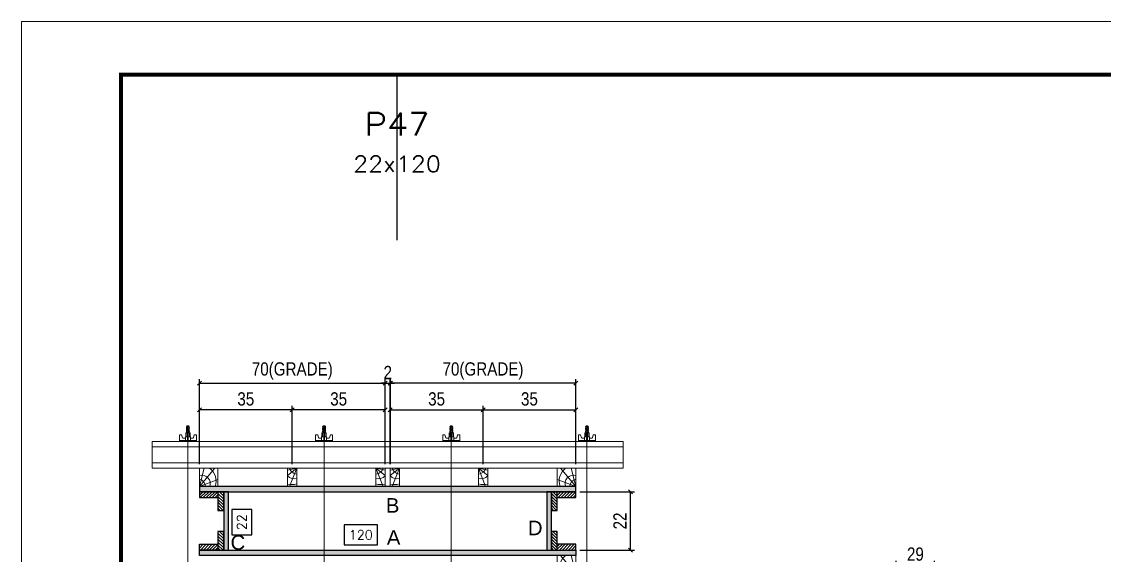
# Model space of a CAD drawing. Extents: x 14400 to 20667, y -21631 to 6985.
# Drawn here: x 19182 to 19999, y 839 to 1242 of the extents above; entities that cross this region are included whole.
import ezdxf
from ezdxf.enums import TextEntityAlignment as Align

# ---------------------------------------------------------------- set-up
doc = ezdxf.new("R2010")
doc.units = 0
doc.linetypes.add('DASHED', pattern=[0.75, 0.5, -0.25])
doc.linetypes.add('HIDDEN', pattern=[0.375, 0.25, -0.125])
for name, color, linetype in [('CHAPA', 1, 'Continuous'), ('COTA', 241, 'Continuous'), ('MEIO_PONT', 93, 'Continuous'), ('SARRAFO', 251, 'Continuous'), ('Texto de Titulo', 7, 'Continuous'), ('Texto Qtd Sarr', 242, 'Continuous'), ('TEXTO_GERAL', 7, 'Continuous')]:
    doc.layers.add(name, color=color, linetype=linetype)
for name, color, linetype, lineweight in [('Folhas', 255, 'Continuous', 9), ('Hachura', 251, 'Continuous', 9), ('Madeira', 126, 'Continuous', 18), ('Perfil Metálico', 224, 'Continuous', 18), ('SARRAFO DE PRESSAO', 251, 'DASHED', 9), ('Texto Seção', 7, 'Continuous', 15)]:
    doc.layers.add(name, color=color, linetype=linetype, lineweight=lineweight)
doc.styles.add('ARIAL', font='arial.ttf')
doc.styles.add('COTA TECNICA', font='techl___.ttf', dxfattribs={"height": 10})
doc.styles.add('COTA TECNICA 2X', font='techl___.ttf', dxfattribs={"height": 10})
doc.styles.add('ROMANS', font='romans.shx')
doc.dimstyles.new('PAINEL', dxfattribs={"dimtxt": 10, "dimasz": 3, "dimexe": 3, "dimexo": 3, "dimgap": 3, "dimtad": 1, "dimdec": 1, "dimzin": 12, "dimdsep": 46, "dimtxsty": 'COTA TECNICA', "dimblk1": 'OBLIQUE', "dimblk2": 'OBLIQUE', "dimsah": 1, "dimcen": 0.9, "dimclrd": 4, "dimclre": 4, "dimclrt": 240, "dimadec": 1, "dimazin": 3, "dimtfac": 1, "dimtdec": 1, "dimtmove": 0, "dimatfit": 3, "dimfxl": 1, "dimtolj": 1, "dimtzin": 12, "dimarcsym": 0})
doc.dimstyles.new('SECAO PILAR', dxfattribs={"dimtxt": 10, "dimasz": 3, "dimexe": 3, "dimexo": 3, "dimgap": 3, "dimtad": 1, "dimdec": 1, "dimlfac": 0.5, "dimzin": 12, "dimdsep": 46, "dimtxsty": 'COTA TECNICA 2X', "dimblk1": 'OBLIQUE', "dimblk2": 'OBLIQUE', "dimsah": 1, "dimcen": 0.9, "dimclrd": 256, "dimclre": 256, "dimclrt": 256, "dimadec": 1, "dimazin": 3, "dimtfac": 1, "dimtdec": 1, "dimtmove": 0, "dimatfit": 3, "dimfxl": 1, "dimtolj": 1, "dimtzin": 12, "dimarcsym": 0})
doc.dimstyles.new('SECÇÃO 2', dxfattribs={"dimtxt": 7, "dimasz": 6, "dimexe": 0.18, "dimexo": 2, "dimgap": -4, "dimtad": 3, "dimdec": 1, "dimlfac": 0.5, "dimzin": 12, "dimdsep": 46, "dimtxsty": 'ROMANS', "dimblk": 'ARCHTICK', "dimcen": 0.09, "dimse1": 1, "dimse2": 1, "dimsd1": 1, "dimsd2": 1, "dimclrd": 180, "dimclre": 5, "dimclrt": 1, "dimadec": 0, "dimazin": 3, "dimtfac": 1, "dimtdec": 1, "dimtofl": 0, "dimtmove": 0, "dimatfit": 3, "dimldrblk": 'ARCHTICK', "dimfxl": 1, "dimtolj": 1, "dimtzin": 0, "dimarcsym": 0})

# ---------------------------------------------------------------- blocks, each defined once
blk = doc.blocks.new('9999999999')
at = {"layer": 'Folhas'}
blk.add_lwpolyline([(98138.98, 34190.21), (99623.98, 34190.21), (99623.98, 35240.21), (98138.98, 35240.21)], close=True, dxfattribs=at)
at = {"layer": 'Folhas', "color": 30, "const_width": 3}
blk.add_lwpolyline([(98213.98, 34230.21), (99583.98, 34230.21), (99583.98, 35200.21), (98213.98, 35200.21)], close=True, dxfattribs=at)
blk = doc.blocks.new('*D998')
at = {"layer": 'COTA', "color": 180, "lineweight": -2, "transparency": 16777216}
for p, q in [((19355.53, 873.34), (19340.53, 873.34)), ((19340.53, 873.34), (19340.53, 854.01)), ((19355.53, 854.01), (19355.53, 873.34)), ((19340.53, 854.01), (19355.53, 854.01))]:
    blk.add_line(p, q, dxfattribs=at)
at = {"layer": 'Defpoints', "color": 0, "transparency": 16777216}
for p in [(19355.43, 886.6), (19355.43, 842.6), (19359.53, 842.6)]:
    blk.add_point(p, dxfattribs=at)
at = {"layer": 'COTA', "color": 1, "transparency": 16777216, "insert": (19348.03, 863.67), "char_height": 7, "attachment_point": 5, "rotation": 90, "style": 'ROMANS'}
blk.add_mtext('\\A1;22', dxfattribs=at)
blk = doc.blocks.new('_ArchTick')
at = {"color": 0, "linetype": 'ByBlock', "const_width": 0.15}
blk.add_lwpolyline([(-0.5, -0.5), (0.5, 0.5)], dxfattribs=at)
blk = doc.blocks.new('*D999')
at = {"layer": 'COTA', "color": 180, "lineweight": -2, "transparency": 16777216}
for p, q in [((19450.36, 861.6), (19425.36, 861.6)), ((19425.36, 861.6), (19425.36, 846.6)), ((19450.36, 846.6), (19450.36, 861.6)), ((19425.36, 846.6), (19450.36, 846.6))]:
    blk.add_line(p, q, dxfattribs=at)
at = {"layer": 'Defpoints', "color": 0, "transparency": 16777216}
for p in [(19338.11, 842.6), (19578.11, 842.6), (19578.11, 842.6)]:
    blk.add_point(p, dxfattribs=at)
at = {"layer": 'COTA', "color": 1, "transparency": 16777216, "insert": (19437.86, 854.1), "char_height": 7, "attachment_point": 5, "style": 'ROMANS'}
blk.add_mtext('\\A1;120', dxfattribs=at)
blk = doc.blocks.new('C')
at = {"layer": 'Hachura', "color": 0}
for p, q in [((0, 3.22), (0, -3.22)), ((0.45, 3.22), (0, 3.22)), ((0.46, 3.16), (0, 3.16)), ((0.46, 3.05), (0, 3.05)), ((0.46, 2.88), (0, 2.88)), ((0, 2.75), (0, -1.16)), ((0.46, 2.65), (0, 2.65)), ((0.46, 2.23), (0, 2.23)), ((0.46, 1.51), (0, 1.51)), ((0.39, 0.49), (0.17, 0.49)), ((0.45, -3.23), (0.45, 3.22)), ((0.45, 3.22), (2.58, 3.22)), ((1.74, 0.97), (0.45, 0.97)), ((1.45, 0.1), (0.45, 0.1)), ((1.35, 1.94), (1.35, 0.96)), ((2.58, 2.39), (1.47, 2.09)), ((1.74, -0.97), (1.74, 0.97)), ((1.74, 0.97), (1.74, 0.84)), ((1.74, 0.97), (1.74, 0.84)), ((1.74, 0.84), (3.35, 0.84)), ((3.35, 0.45), (1.74, 0.45)), ((2.58, 3.22), (2.58, 2.39)), ((3.32, 0.84), (3.32, -0.84)), ((3.35, 0.84), (3.35, -0.84)), ((3.68, 0.45), (3.35, 0.45)), ((3.84, -0.52), (3.35, 0.45)), ((3.35, 0.06), (3.67, -0.57)), ((3.68, 0.45), (4.16, -0.52)), ((3.72, 0.5), (4.25, -0.57)), ((4.37, -0.55), (3.83, 0.53)), ((4.15, 0.45), (3.93, 0.45)), ((4.42, -0.52), (3.93, 0.45)), ((4.15, 0.45), (4.26, 0.45)), ((4.26, 0.45), (4.74, -0.52)), ((4.3, 0.5), (4.83, -0.57)), ((4.95, -0.55), (4.41, 0.53)), ((4.51, 0.45), (4.84, 0.45)), ((5, -0.52), (4.51, 0.45)), ((4.84, 0.45), (5.32, -0.52)), ((4.88, 0.5), (5.41, -0.57)), ((5.53, -0.55), (4.99, 0.53)), ((5.58, -0.52), (5.09, 0.45)), ((5.42, 0.45), (5.09, 0.45)), ((5.58, -0.52), (5.09, 0.45)), ((5.42, 0.45), (5.74, -0.19)), ((5.46, 0.5), (5.74, -0.07)), ((5.74, 0.19), (5.57, 0.53)), ((5.74, 0.32), (5.68, 0.45)), ((5.68, 0.45), (5.74, 0.45)), ((5.74, 0.45), (5.9, 0.29)), ((5.74, 0.45), (5.74, -0.52)), ((5.9, -0.36), (5.9, 0.29)), ((0.45, 0), (0, 0)), ((0.46, -1.52), (0, -1.52)), ((0.46, -2.23), (0, -2.23)), ((0.46, -2.65), (0, -2.65)), ((0.46, -2.88), (0, -2.88)), ((0.46, -3.05), (0, -3.05)), ((0.46, -3.16), (0, -3.16)), ((0, -3.22), (2.57, -3.22)), ((0.08, -0.48), (0.29, -0.48)), ((0.29, -0.48), (0.4, -0.48)), ((0.45, 0), (0.45, -0.97)), ((0.45, -0.16), (1.45, -0.16)), ((0.45, -0.65), (0.45, -0.32)), ((0.45, -3.23), (0.45, -0.65)), ((0.45, -0.97), (1.74, -0.97)), ((1.35, -1.94), (1.35, -0.97)), ((2.58, -2.39), (1.47, -2.1)), ((3.35, -0.32), (1.74, -0.32)), ((3.35, -0.84), (1.74, -0.84)), ((2.58, -3.23), (2.58, -2.39)), ((3.35, -0.07), (3.58, -0.52)), ((3.35, -0.52), (3.58, -0.52)), ((3.84, -0.52), (4.16, -0.52)), ((4.42, -0.52), (4.74, -0.52)), ((4.63, -0.52), (4.74, -0.52)), ((5, -0.52), (5.32, -0.52)), ((5.58, -0.52), (5.74, -0.52)), ((5.74, -0.52), (5.9, -0.36)), ((5.74, -0.52), (5.74, -0.52))]:
    blk.add_line(p, q, dxfattribs=at)
for centre, radius, start, end in [((1.52, 1.94), 0.161, 104.7436, 180), ((1.44, -0.03), 0.129, 272.695, 87.305), ((3.81, 0.39), 0.143, 25.5688, 154.4312), ((4.39, 0.39), 0.143, 25.5688, 154.4312), ((4.97, 0.39), 0.143, 25.5688, 154.4312), ((5.55, 0.39), 0.143, 25.5688, 154.4312), ((0.17, -0.37), 0.174, 221.744, 317.8592), ((1.52, -1.94), 0.161, 180, 255.2564), ((3.71, -0.4), 0.174, 222.1408, 318.256), ((4.29, -0.4), 0.174, 222.1408, 318.256), ((4.87, -0.4), 0.174, 222.1408, 318.256), ((5.45, -0.4), 0.174, 222.1408, 318.256), ((5.61, -0.4), 0.174, 317.8592, 318.256)]:
    blk.add_arc(centre, radius, start, end, dxfattribs=at)
blk = doc.blocks.new('_Oblique')
at = {"color": 0, "linetype": 'ByBlock', "lineweight": -2}
blk.add_line((-0.5, -0.5), (0.5, 0.5), dxfattribs=at)
blk = doc.blocks.new('*D1004')
at = {"layer": 'COTA', "lineweight": -2, "transparency": 16777216}
for p, q in [((19460.01, 907.6), (19460.01, 951.53)), ((19460.01, 948.53), (19530.11, 948.53)), ((19530.11, 907.6), (19530.11, 951.53))]:
    blk.add_line(p, q, dxfattribs=at)
at = {"layer": 'Defpoints', "color": 0, "transparency": 16777216}
for p in [(19530.11, 948.53), (19460.01, 904.6), (19530.11, 904.6)]:
    blk.add_point(p, dxfattribs=at)
at = {"layer": 'COTA', "lineweight": -2, "transparency": 16777216, "xscale": 3, "yscale": 3, "zscale": 3, "rotation": 180}
blk.add_blockref('_Oblique', (19460.01, 948.53), dxfattribs=at)
at = {"layer": 'COTA', "lineweight": -2, "transparency": 16777216, "xscale": 3, "yscale": 3, "zscale": 3}
blk.add_blockref('_Oblique', (19530.11, 948.53), dxfattribs=at)
at = {"layer": 'COTA', "transparency": 16777216, "insert": (19495.06, 956.75), "char_height": 10, "attachment_point": 5, "style": 'COTA TECNICA 2X'}
blk.add_mtext('\\A1;35', dxfattribs=at)
blk = doc.blocks.new('*D1005')
at = {"layer": 'COTA', "lineweight": -2, "transparency": 16777216}
for p, q in [((19530.11, 907.6), (19530.11, 951.53)), ((19530.11, 948.53), (19600.11, 948.53)), ((19600.11, 907.6), (19600.11, 951.53))]:
    blk.add_line(p, q, dxfattribs=at)
at = {"layer": 'Defpoints', "color": 0, "transparency": 16777216}
for p in [(19600.11, 948.53), (19530.11, 904.6), (19600.11, 904.6)]:
    blk.add_point(p, dxfattribs=at)
at = {"layer": 'COTA', "lineweight": -2, "transparency": 16777216, "xscale": 3, "yscale": 3, "zscale": 3, "rotation": 180}
blk.add_blockref('_Oblique', (19530.11, 948.53), dxfattribs=at)
at = {"layer": 'COTA', "lineweight": -2, "transparency": 16777216, "xscale": 3, "yscale": 3, "zscale": 3}
blk.add_blockref('_Oblique', (19600.11, 948.53), dxfattribs=at)
at = {"layer": 'COTA', "transparency": 16777216, "insert": (19565.11, 956.75), "char_height": 10, "attachment_point": 5, "style": 'COTA TECNICA 2X'}
blk.add_mtext('\\A1;35', dxfattribs=at)
blk = doc.blocks.new('*D1006')
at = {"layer": 'COTA', "lineweight": -2, "transparency": 16777216}
for p, q in [((19460.01, 907.6), (19460.01, 971.72)), ((19600.11, 968.72), (19460.01, 968.72)), ((19600.11, 907.6), (19600.11, 971.72))]:
    blk.add_line(p, q, dxfattribs=at)
at = {"layer": 'Defpoints', "color": 0, "transparency": 16777216}
for p in [(19460.01, 968.72), (19460.01, 904.6), (19600.11, 904.6)]:
    blk.add_point(p, dxfattribs=at)
at = {"layer": 'COTA', "lineweight": -2, "transparency": 16777216, "xscale": 3, "yscale": 3, "zscale": 3, "rotation": 180}
blk.add_blockref('_Oblique', (19460.01, 968.72), dxfattribs=at)
at = {"layer": 'COTA', "lineweight": -2, "transparency": 16777216, "xscale": 3, "yscale": 3, "zscale": 3}
blk.add_blockref('_Oblique', (19600.11, 968.72), dxfattribs=at)
at = {"layer": 'COTA', "transparency": 16777216, "insert": (19530.06, 977.94), "char_height": 10, "attachment_point": 5, "style": 'COTA TECNICA 2X'}
blk.add_mtext('\\A1;70(GRADE)', dxfattribs=at)
blk = doc.blocks.new('*D1007')
at = {"layer": 'COTA', "lineweight": -2, "transparency": 16777216}
for p, q in [((19603.12, 886.6), (19644.42, 886.6)), ((19641.42, 842.6), (19641.42, 886.6)), ((19603.11, 842.6), (19644.42, 842.6))]:
    blk.add_line(p, q, dxfattribs=at)
at = {"layer": 'Defpoints', "color": 0, "transparency": 16777216}
for p in [(19600.12, 886.6), (19641.42, 886.6), (19600.11, 842.6)]:
    blk.add_point(p, dxfattribs=at)
at = {"layer": 'COTA', "lineweight": -2, "transparency": 16777216, "xscale": 3, "yscale": 3, "zscale": 3}
for p, rotation in [((19641.42, 886.6), 90), ((19641.42, 842.6), 270)]:
    blk.add_blockref('_Oblique', p, dxfattribs=dict(at, rotation=rotation))
at = {"layer": 'COTA', "transparency": 16777216, "insert": (19633.42, 864.6), "char_height": 10, "attachment_point": 5, "rotation": 90, "style": 'COTA TECNICA 2X'}
blk.add_mtext('\\A1;22', dxfattribs=at)
blk = doc.blocks.new('PONTALETE')
at = {"layer": 'Madeira'}
for q in [(2.71, 7), (7, 5.76), (7, 1.74)]:
    blk.add_line((0, 0), q, dxfattribs=at)
blk.add_lwpolyline([(0, 0), (7, 0), (7, 7), (0, 7)], close=True, dxfattribs=at)
for centre, radius, start, end in [((2.04, 0.06), 6.23, 37.2818, 109.0913), ((1.09, 0.9), 3.19, 343.603, 109.9847), ((-0.21, -0.78), 3.09, 14.6322, 86.0383)]:
    blk.add_arc(centre, radius, start, end, dxfattribs=at)
blk = doc.blocks.new('MEIO PONTALETE')
at = {"layer": 'Madeira'}
for q in [(2.71, 7), (3.5, 2.88), (3.5, 0.87)]:
    blk.add_line((0, 0), q, dxfattribs=at)
blk.add_lwpolyline([(0, 0), (3.5, 0), (3.5, 7), (0, 7)], close=True, dxfattribs=at)
for centre, radius, start, end in [((2.04, 0.06), 6.23, 76.4499, 109.0913), ((1.09, 0.9), 3.19, 40.9063, 109.9847), ((-0.21, -0.78), 3.09, 14.6322, 86.0383)]:
    blk.add_arc(centre, radius, start, end, dxfattribs=at)
blk = doc.blocks.new('titulo1')
at = {"layer": 'Defpoints', "color": 252, "linetype": 'HIDDEN', "ltscale": 2}
blk.add_line((0, 0), (0, 125), dxfattribs=at)
at = {"layer": 'Defpoints', "style": 'ROMANS', "oblique": 15}
blk.add_attdef('FOLHA', text='', height=10, dxfattribs=at).set_placement((0, 15.58), align=Align.MIDDLE_CENTER)
at = {"layer": 'Texto Qtd Sarr', "color": 3, "style": 'ROMANS', "oblique": 15}
for tag, height, p in [('TITULO', 17, (0, 71.45)), ('SEÇÃO', 12, (0, 41.55))]:
    blk.add_attdef(tag, text='', height=height, dxfattribs=at).set_placement(p, align=Align.MIDDLE_CENTER)
blk = doc.blocks.new('*D1008')
at = {"layer": 'COTA', "lineweight": -2, "transparency": 16777216}
for p, q in [((19386.11, 907.6), (19386.11, 951.53)), ((19456.21, 948.53), (19386.11, 948.53)), ((19456.21, 907.6), (19456.21, 951.53))]:
    blk.add_line(p, q, dxfattribs=at)
at = {"layer": 'Defpoints', "color": 0, "transparency": 16777216}
for p in [(19386.11, 948.53), (19386.11, 904.6), (19456.21, 904.6)]:
    blk.add_point(p, dxfattribs=at)
at = {"layer": 'COTA', "lineweight": -2, "transparency": 16777216, "xscale": 3, "yscale": 3, "zscale": 3, "rotation": 180}
blk.add_blockref('_Oblique', (19386.11, 948.53), dxfattribs=at)
at = {"layer": 'COTA', "lineweight": -2, "transparency": 16777216, "xscale": 3, "yscale": 3, "zscale": 3}
blk.add_blockref('_Oblique', (19456.21, 948.53), dxfattribs=at)
at = {"layer": 'COTA', "transparency": 16777216, "insert": (19421.16, 956.75), "char_height": 10, "attachment_point": 5, "style": 'COTA TECNICA 2X'}
blk.add_mtext('\\A1;35', dxfattribs=at)
blk = doc.blocks.new('*D1009')
at = {"layer": 'COTA', "lineweight": -2, "transparency": 16777216}
for p, q in [((19316.11, 907.6), (19316.11, 951.53)), ((19386.11, 948.53), (19316.11, 948.53)), ((19386.11, 907.6), (19386.11, 951.53))]:
    blk.add_line(p, q, dxfattribs=at)
at = {"layer": 'Defpoints', "color": 0, "transparency": 16777216}
for p in [(19316.11, 948.53), (19316.11, 904.6), (19386.11, 904.6)]:
    blk.add_point(p, dxfattribs=at)
at = {"layer": 'COTA', "lineweight": -2, "transparency": 16777216, "xscale": 3, "yscale": 3, "zscale": 3, "rotation": 180}
blk.add_blockref('_Oblique', (19316.11, 948.53), dxfattribs=at)
at = {"layer": 'COTA', "lineweight": -2, "transparency": 16777216, "xscale": 3, "yscale": 3, "zscale": 3}
blk.add_blockref('_Oblique', (19386.11, 948.53), dxfattribs=at)
at = {"layer": 'COTA', "transparency": 16777216, "insert": (19351.11, 956.75), "char_height": 10, "attachment_point": 5, "style": 'COTA TECNICA 2X'}
blk.add_mtext('\\A1;35', dxfattribs=at)
blk = doc.blocks.new('*D1010')
at = {"layer": 'COTA', "lineweight": -2, "transparency": 16777216}
for p, q in [((19316.12, 907.6), (19316.12, 971.72)), ((19316.12, 968.72), (19456.21, 968.72)), ((19456.21, 907.6), (19456.21, 971.72))]:
    blk.add_line(p, q, dxfattribs=at)
at = {"layer": 'Defpoints', "color": 0, "transparency": 16777216}
for p in [(19456.21, 968.72), (19316.12, 904.6), (19456.21, 904.6)]:
    blk.add_point(p, dxfattribs=at)
at = {"layer": 'COTA', "lineweight": -2, "transparency": 16777216, "xscale": 3, "yscale": 3, "zscale": 3, "rotation": 180}
blk.add_blockref('_Oblique', (19316.12, 968.72), dxfattribs=at)
at = {"layer": 'COTA', "lineweight": -2, "transparency": 16777216, "xscale": 3, "yscale": 3, "zscale": 3}
blk.add_blockref('_Oblique', (19456.21, 968.72), dxfattribs=at)
at = {"layer": 'COTA', "transparency": 16777216, "insert": (19386.17, 977.94), "char_height": 10, "attachment_point": 5, "style": 'COTA TECNICA 2X'}
blk.add_mtext('\\A1;70(GRADE)', dxfattribs=at)
blk = doc.blocks.new('*D1021')
at = {"layer": 'COTA', "lineweight": -2, "transparency": 16777216}
for p, q in [((19456.21, 968.72), (19453.21, 968.72)), ((19456.21, 907.6), (19456.21, 971.72)), ((19456.21, 968.72), (19460.21, 968.72)), ((19460.21, 907.6), (19460.21, 971.72)), ((19460.21, 968.72), (19463.21, 968.72))]:
    blk.add_line(p, q, dxfattribs=at)
at = {"layer": 'Defpoints', "color": 0, "transparency": 16777216}
for p in [(19460.21, 968.72), (19456.21, 904.6), (19460.21, 904.6)]:
    blk.add_point(p, dxfattribs=at)
at = {"layer": 'COTA', "lineweight": -2, "transparency": 16777216, "xscale": 3, "yscale": 3, "zscale": 3}
blk.add_blockref('_Oblique', (19456.21, 968.72), dxfattribs=at)
at = {"layer": 'COTA', "lineweight": -2, "transparency": 16777216, "xscale": 3, "yscale": 3, "zscale": 3, "rotation": 180}
blk.add_blockref('_Oblique', (19460.21, 968.72), dxfattribs=at)
at = {"layer": 'COTA', "transparency": 16777216, "insert": (19458.21, 976.72), "char_height": 10, "attachment_point": 5, "style": 'COTA TECNICA 2X'}
blk.add_mtext('\\A1;2', dxfattribs=at)
blk = doc.blocks.new('*D1028')
at = {"layer": 'COTA', "color": 4, "lineweight": -2, "transparency": 16777216}
for p, q in [((19841.84, 806.13), (19841.84, 834.41)), ((19870.84, 822.13), (19870.84, 834.41)), ((19841.84, 831.41), (19870.84, 831.41))]:
    blk.add_line(p, q, dxfattribs=at)
at = {"layer": 'Defpoints', "color": 0, "transparency": 16777216}
for p in [(19870.84, 831.41), (19870.84, 819.13), (19841.84, 803.13)]:
    blk.add_point(p, dxfattribs=at)
at = {"layer": 'COTA', "color": 4, "lineweight": -2, "transparency": 16777216, "xscale": 3, "yscale": 3, "zscale": 3, "rotation": 180}
blk.add_blockref('_Oblique', (19841.84, 831.41), dxfattribs=at)
at = {"layer": 'COTA', "color": 4, "lineweight": -2, "transparency": 16777216, "xscale": 3, "yscale": 3, "zscale": 3}
blk.add_blockref('_Oblique', (19870.84, 831.41), dxfattribs=at)
at = {"layer": 'COTA', "color": 240, "transparency": 16777216, "insert": (19856.34, 839.5), "char_height": 10, "attachment_point": 5, "style": 'COTA TECNICA'}
blk.add_mtext('\\A1;29', dxfattribs=at)

msp = doc.modelspace()

# ---------------------------------------------------------------- hatches: boundary and pattern name
at = {"layer": 'Hachura'}
h = msp.add_hatch(color=256, dxfattribs=at)
h.dxf.hatch_style = 1
h.paths.add_polyline_path([(19600.11, 886.6), (19600.11, 890.6), (19316.11, 890.6), (19316.11, 886.6)])
h = msp.add_hatch(dxfattribs=at)
h.set_pattern_fill('ANSI31', color=256, scale=0.5, angle=180, style=0)
h.set_pattern_definition([(225, (10192.1627, -22042.8084), (1.12253202, -1.12253202), [])])
h.paths.add_polyline_path([(19330.11, 886.6), (19330.11, 882.2), (19316.11, 882.2), (19316.11, 886.6)])
h = msp.add_hatch(dxfattribs=at)
h.set_pattern_fill('ANSI31', color=256, scale=0.5, angle=270, style=0)
h.set_pattern_definition([(315, (42225.9227, -8616.3521), (1.12253202, 1.12253202), [])])
h.paths.add_polyline_path([(19334.51, 872.6), (19330.11, 872.6), (19330.11, 886.6), (19334.51, 886.6)])
h = msp.add_hatch(color=256, dxfattribs=at)
h.dxf.hatch_style = 1
h.paths.add_polyline_path([(19334.51, 842.6), (19338.11, 842.6), (19338.11, 886.6), (19334.51, 886.6)])
h = msp.add_hatch(color=256, dxfattribs=at)
h.dxf.hatch_style = 1
h.paths.add_polyline_path([(19578.11, 842.6), (19581.71, 842.6), (19581.71, 886.6), (19578.11, 886.6)])
h = msp.add_hatch(dxfattribs=at)
h.set_pattern_fill('ANSI31', color=256, scale=0.5, angle=270, style=0)
h.set_pattern_definition([(315, (42477.5227, -8616.3521), (1.12253202, 1.12253202), [])])
h.paths.add_polyline_path([(19586.11, 872.6), (19581.71, 872.6), (19581.71, 886.6), (19586.11, 886.6)])
h = msp.add_hatch(dxfattribs=at)
h.set_pattern_fill('ANSI31', color=256, scale=0.5, angle=180, style=0)
h.set_pattern_definition([(225, (10462.1627, -22042.8084), (1.12253202, -1.12253202), [])])
h.paths.add_polyline_path([(19600.11, 886.6), (19600.11, 882.2), (19586.11, 882.2), (19586.11, 886.6)])
h = msp.add_hatch(dxfattribs=at)
h.set_pattern_fill('ANSI31', color=256, scale=0.5, angle=270, style=0)
h.set_pattern_definition([(315, (42225.9227, -8646.3521), (1.12253202, 1.12253202), [])])
h.paths.add_polyline_path([(19334.51, 842.6), (19330.11, 842.6), (19330.11, 856.6), (19334.51, 856.6)])
h = msp.add_hatch(dxfattribs=at)
h.set_pattern_fill('ANSI31', color=256, scale=0.5, angle=270, style=0)
h.set_pattern_definition([(315, (42477.5227, -8646.3521), (1.12253202, 1.12253202), [])])
h.paths.add_polyline_path([(19586.11, 842.6), (19581.71, 842.6), (19581.71, 856.6), (19586.11, 856.6)])
h = msp.add_hatch(dxfattribs=at)
h.set_pattern_fill('ANSI31', color=256, scale=0.5, angle=180, style=0)
h.set_pattern_definition([(225, (10192.1627, -22048.8084), (1.12253202, -1.12253202), [])])
h.paths.add_polyline_path([(19330.11, 842.6), (19330.11, 847), (19316.11, 847), (19316.11, 842.6)])
h = msp.add_hatch(color=256, dxfattribs=at)
h.dxf.hatch_style = 1
h.paths.add_polyline_path([(19600.11, 842.6), (19600.11, 838.6), (19316.11, 838.6), (19316.11, 842.6)])
h = msp.add_hatch(dxfattribs=at)
h.set_pattern_fill('ANSI31', color=256, scale=0.5, angle=180, style=0)
h.set_pattern_definition([(225, (10097.1627, -22048.8084), (1.12253202, -1.12253202), [])])
h.paths.add_polyline_path([(19586.11, 842.6), (19586.11, 847), (19600.11, 847), (19600.11, 842.6)])

# ---------------------------------------------------------------- linework, layer by layer
at = {"layer": 'CHAPA'}
for points in [[(19600.11, 886.6), (19600.11, 890.6), (19316.11, 890.6), (19316.11, 886.6)], [(19334.51, 842.6), (19338.11, 842.6), (19338.11, 886.6), (19334.51, 886.6)], [(19578.11, 842.6), (19581.71, 842.6), (19581.71, 886.6), (19578.11, 886.6)], [(19600.11, 842.6), (19600.11, 838.6), (19316.11, 838.6), (19316.11, 842.6)]]:
    msp.add_lwpolyline(points, close=True, dxfattribs=at)
at = {"layer": 'Hachura'}
for p, q in [((19307.43, 793.83), (19307.43, 931.57)), ((19410.11, 793.83), (19410.12, 931.57)), ((19506.11, 793.83), (19506.12, 931.57)), ((19608.5, 793.83), (19608.5, 931.57))]:
    msp.add_line(p, q, dxfattribs=at)
at = {"layer": 'Madeira'}
for points in [[(19456.21, 890.6), (19456.21, 904.6), (19316.11, 904.6), (19316.11, 890.6)], [(19460.01, 890.6), (19460.01, 904.6), (19600.11, 904.6), (19600.11, 890.6)]]:
    msp.add_lwpolyline(points, close=True, dxfattribs=at)
at = {"layer": 'Perfil Metálico'}
for p, q in [((19635.83, 920.54), (19280.4, 920.54)), ((19635.83, 908.54), (19280.4, 908.54))]:
    msp.add_line(p, q, dxfattribs=at)
msp.add_lwpolyline([(19635.83, 904.6), (19635.83, 924.6), (19280.4, 924.54), (19280.4, 904.54)], close=True, dxfattribs=at)
at = {"layer": 'SARRAFO'}
for points in [[(19330.11, 886.6), (19316.11, 886.6), (19316.11, 882.2), (19330.11, 882.2)], [(19586.11, 882.2), (19600.11, 882.2), (19600.11, 886.6), (19586.11, 886.6)], [(19330.11, 842.6), (19316.11, 842.6), (19316.11, 847), (19330.11, 847)], [(19586.11, 842.6), (19600.11, 842.6), (19600.11, 847), (19586.11, 847)]]:
    msp.add_lwpolyline(points, dxfattribs=at)
for points in [[(19330.11, 886.6), (19330.11, 872.6), (19334.51, 872.6), (19334.51, 886.6)], [(19581.71, 886.6), (19581.71, 872.6), (19586.11, 872.6), (19586.11, 886.6)], [(19330.11, 856.6), (19330.11, 842.6), (19334.51, 842.6), (19334.51, 856.6)], [(19581.71, 856.6), (19581.71, 842.6), (19586.11, 842.6), (19586.11, 856.6)]]:
    msp.add_lwpolyline(points, close=True, dxfattribs=at)

# ---------------------------------------------------------------- block references
at = {"layer": 'Hachura', "linetype": 'Continuous', "yscale": 2, "zscale": 2}
for p, xscale, rotation in [((19307.43, 924.57), -2, 270), ((19410.11, 924.57), 2, 90.00000000000001), ((19506.11, 924.57), 2, 90.00000000000001), ((19608.49, 924.57), 2, 90.00000000000001)]:
    msp.add_blockref('C', p, dxfattribs=dict(at, xscale=xscale, rotation=rotation))
at = {"layer": 'MEIO_PONT'}
for name, p, xscale, yscale, zscale, rotation in [('PONTALETE', (19316.11, 890.6), -2, 2, 2, 270), ('MEIO PONTALETE', (19389.61, 904.6), 1.999999997962732, 1.999999997962732, 1.999999997962732, 180), ('MEIO PONTALETE', (19449.21, 904.6), -1.999999997962732, 1.999999997962732, 1.999999997962732, 180), ('MEIO PONTALETE', (19467.01, 904.6), 1.999999997962732, 1.999999997962732, 1.999999997962732, 180), ('MEIO PONTALETE', (19526.61, 904.6), -1.999999997962732, 1.999999997962732, 1.999999997962732, 180), ('PONTALETE', (19600.11, 890.6), 2, 2, 2, 89.99999999999997), ('PONTALETE', (19600.11, 824.6), 2, 2, 2, 89.99999999999997)]:
    msp.add_blockref(name, p, dxfattribs=dict(at, xscale=xscale, yscale=yscale, zscale=zscale, rotation=rotation))
at = {"layer": 'SARRAFO DE PRESSAO', "color": 6, "linetype": 'ByBlock'}
msp.add_blockref('9999999999', (-78957.01, -33998.35), dxfattribs=at)
at = {"layer": 'Texto Seção'}
ref = msp.add_blockref('titulo1', (19465.21, 1076.85), dxfattribs=at)
ref.add_attrib('TITULO', 'P47', dxfattribs={"layer": 'Texto de Titulo', "color": 7, "height": 17, "style": 'ROMANS', "width": 1.1}).set_placement((19465.21, 1164.35), align=Align.MIDDLE_CENTER)
ref.add_attrib('SEÇÃO', '22x120', dxfattribs={"layer": 'Texto de Titulo', "color": 7, "height": 12, "style": 'ROMANS', "width": 1.1}).set_placement((19465.21, 1134.35), align=Align.MIDDLE_CENTER)

# ---------------------------------------------------------------- texts
at = {"layer": 'TEXTO_GERAL', "style": 'ARIAL'}
for s, p in [('B', (19461.88, 876.35)), ('D', (19569.47, 859.32)), ('C', (19345.13, 848.37)), ('A', (19462.62, 852.12))]:
    msp.add_text(s, height=11, dxfattribs=at).set_placement(p, align=Align.MIDDLE_CENTER)

# ---------------------------------------------------------------- dimensions: what is measured, and where the dimension line sits
at = {"layer": 'COTA'}
dim = msp.add_linear_dim(base=(19456.21, 968.72), p1=(19316.12, 904.6), p2=(19456.21, 904.6), angle=180, text='<>(GRADE)', dimstyle='SECAO PILAR', dxfattribs=at)
dim.commit()
dim.dimension.update_dxf_attribs({"geometry": '*D1010', "text_midpoint": (19386.17, 977.94)})
for base, p1, p2, dimstyle, picture, middle in [((19460.21, 968.72), (19456.21, 904.6), (19460.21, 904.6), 'SECAO PILAR', '*D1021', (19458.21, 968.72)), ((19578.11, 842.6), (19338.11, 842.6), (19578.11, 842.6), 'SECÇÃO 2', '*D999', (19437.86, 842.6))]:
    dim = msp.add_linear_dim(base=base, p1=p1, p2=p2, dimstyle=dimstyle, dxfattribs=at)
    dim.commit()
    dim.dimension.update_dxf_attribs({"geometry": picture, "text_midpoint": middle, "dimtype": 160})
dim = msp.add_linear_dim(base=(19460.0145, 968.7219), p1=(19600.1115, 904.5958), p2=(19460.0145, 904.5997), text='<>(GRADE)', dimstyle='SECAO PILAR', dxfattribs=at)
dim.commit()
dim.dimension.update_dxf_attribs({"geometry": '*D1006', "text_midpoint": (19530.063, 977.9426)})
for base, p1, p2, angle, picture, middle in [((19316.11, 948.53), (19386.11, 904.6), (19316.11, 904.6), 180, '*D1009', (19351.11, 956.75)), ((19386.114505, 948.526795), (19456.214504, 904.599745), (19386.114505, 904.599745), 180, '*D1008', (19421.164504, 956.746093)), ((19641.42, 886.6), (19600.11, 842.6), (19600.12, 886.6), 90, '*D1007', (19633.42, 864.6))]:
    dim = msp.add_linear_dim(base=base, p1=p1, p2=p2, angle=angle, dimstyle='SECAO PILAR', dxfattribs=at)
    dim.commit()
    dim.dimension.update_dxf_attribs({"geometry": picture, "text_midpoint": middle})
for base, p1, p2, dimstyle, picture, middle in [((19530.114501, 948.526795), (19460.014502, 904.599745), (19530.114501, 904.599745), 'SECAO PILAR', '*D1004', (19495.064502, 956.746093)), ((19600.11, 948.53), (19530.11, 904.6), (19600.11, 904.6), 'SECAO PILAR', '*D1005', (19565.11, 956.75)), ((19870.84, 831.41), (19841.84, 803.13), (19870.84, 819.13), 'PAINEL', '*D1028', (19856.34, 839.5))]:
    dim = msp.add_linear_dim(base=base, p1=p1, p2=p2, dimstyle=dimstyle, dxfattribs=at)
    dim.commit()
    dim.dimension.update_dxf_attribs({"geometry": picture, "text_midpoint": middle})
dim = msp.add_linear_dim(base=(19359.53, 842.6), p1=(19355.43, 886.6), p2=(19355.43, 842.6), angle=270, dimstyle='SECÇÃO 2', dxfattribs=at)
dim.commit()
dim.dimension.update_dxf_attribs({"geometry": '*D998', "text_midpoint": (19359.53, 863.67), "dimtype": 160})

doc.saveas('drawing.dxf')
